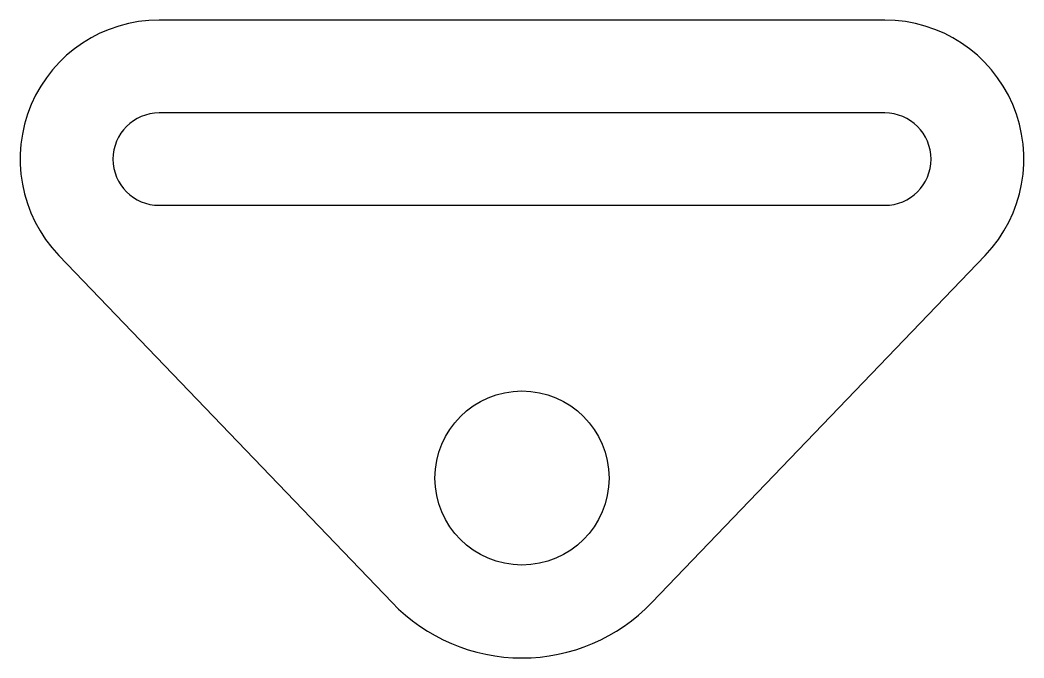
# Model space of a CAD drawing. Header units: millimetres. Extents: x 0 to 279, y 0 to 284.
# Drawn here: x 210 to 279.2, y 240.1 to 284.1 of the extents above; entities outside this region: 2.
import ezdxf

# ---------------------------------------------------------------- set-up
doc = ezdxf.new("R2010")
doc.units = ezdxf.units.MM
doc.styles.add('SLDTEXTSTYLE0', font='TXT', dxfattribs={"width": 0.7})

msp = doc.modelspace()

# ---------------------------------------------------------------- linework, layer by layer
at = {"color": 7, "linetype": 'Continuous', "lineweight": 25}
for p, q in [((269.619, 284.091), (219.619, 284.091)), ((269.619, 277.691), (219.619, 277.691)), ((219.619, 271.322), (269.619, 271.322)), ((212.704, 267.87), (235.673, 243.936)), ((253.566, 243.936), (276.535, 267.87))]:
    msp.add_line(p, q, dxfattribs=at)
msp.add_circle((244.619, 252.522), 6, dxfattribs=at)
for centre, radius, start, end in [((219.619, 274.506), 9.584, 90, 223.82085), ((269.619, 274.506), 9.584, 316.17915, 90), ((219.619, 274.506), 3.184, 90, 270), ((269.619, 274.506), 3.184, 270, 90), ((244.619, 252.522), 12.4, 223.82085, 316.17915)]:
    msp.add_arc(centre, radius, start, end, dxfattribs=at)

# ---------------------------------------------------------------- texts
at = {"color": 7, "linetype": 'Continuous', "char_height": 8.65, "attachment_point": 1, "style": 'SLDTEXTSTYLE0'}
for s, insert in [('SOLIDWORKS Educational Product.', (0, 24.125)), ('For Instructional Use Only.', (0, 11.15))]:
    msp.add_mtext(s, dxfattribs=dict(at, insert=insert))

doc.saveas('drawing.dxf')
